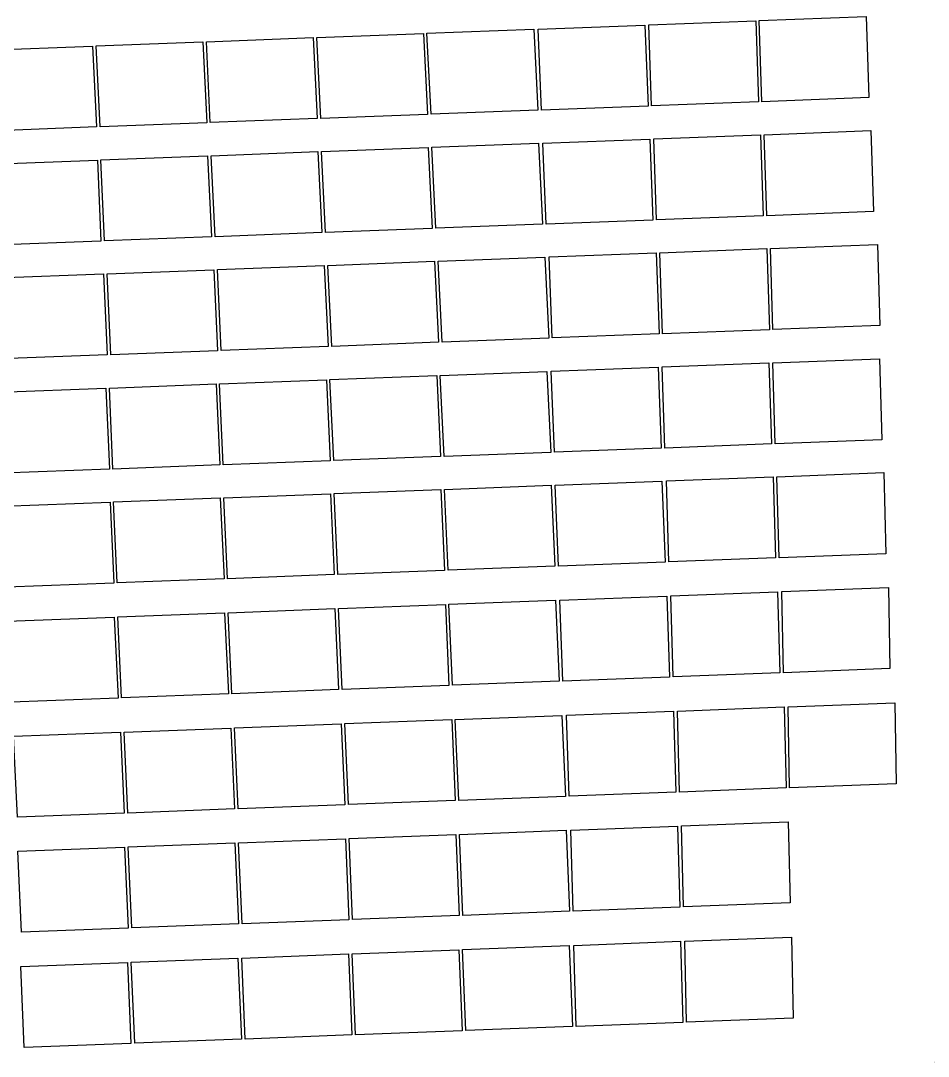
# Model space of a CAD drawing. Header units: metres. Extents: x 1956498 to 1957612, y 2277909 to 2278547.
# Drawn here: x 1957203.8 to 1957267.9, y 2278167.8 to 2278240.9 of the extents above; entities that cross this region are included whole.
import ezdxf

# ---------------------------------------------------------------- set-up
doc = ezdxf.new("R2010")
doc.units = ezdxf.units.M
doc.layers.add('PVcase PV Modules (full frames)', color=142, linetype='Continuous')
doc.layers.add('UBS-100-Circulation intérieure lourde', color=252, linetype='Continuous')

# ---------------------------------------------------------------- blocks, each defined once
blk = doc.blocks.new('3P6@20DEG F FX ID1 PVBlock')
at = {"color": 0, "transparency": 33554687}
blk.add_polyline3d([(0, 0, 2.083586713139974), (7.539539347030692, 0.2870042413902952, 2.083586713139975), (7.757297679336461, -5.433460050740019, 1.675326544159361e-15), (0.2177583323057694, -5.720464292130313, 0)], close=True, dxfattribs=at)

msp = doc.modelspace()

# ---------------------------------------------------------------- hatches: boundary and pattern name
at = {"layer": 'UBS-100-Circulation intérieure lourde', "transparency": 33554687}
h = msp.add_hatch(color=256, dxfattribs=at)
h.dxf.hatch_style = 1
edge = h.paths.add_edge_path()
edge.add_line((1957100.904591382, 2278468.555866703), (1957100.753361517, 2278472.558173093))
edge.add_line((1957100.753361517, 2278472.558173093), (1957132.816654769, 2278473.769706397))
edge.add_line((1957132.816654769, 2278473.769706397), (1957132.808612478, 2278474.269761042))
edge.add_line((1957132.808612478, 2278474.269761042), (1957136.783818054, 2278474.420594237))
edge.add_line((1957136.783818054, 2278474.420594237), (1957136.813778432, 2278473.92137124))
edge.add_line((1957136.813778432, 2278473.92137124), (1957168.819853343, 2278475.135793599))
edge.add_line((1957168.819853343, 2278475.135793599), (1957168.958625583, 2278471.138123934))
edge.add_arc((1957169.336977691, 2278460.238777386), 10.90591149256798, 91.98812632865867, 146.5138370634228)
edge.add_arc((1957147.782390997, 2278474.560560356), 14.97295363485333, 272.12011294739364, 326.31405675284907, ccw=False)
edge.add_line((1957148.336308048, 2278459.597856174), (1957137.373009112, 2278459.181870291))
edge.add_line((1957137.373009112, 2278459.181870291), (1957139.756809385, 2278396.356865772))
edge.add_arc((1957150.748899526, 2278396.773944095), 11.00000000018047, 182.1729597419471, 212.5768232497092)
edge.add_arc((1957160.318095263, 2278402.888247491), 22.35580085564231, 212.576823236195, 215.8159889456511)
edge.add_line((1957142.18976407, 2278389.805990803), (1957161.181589846, 2278366.263666817))
edge.add_line((1957161.181589846, 2278366.263666817), (1957173.172571108, 2278351.399553539))
edge.add_arc((1957181.763192118, 2278358.269868718), 11.0000000000305, 218.6509348811032, 236.6019506149951)
edge.add_line((1957175.708216624, 2278349.086336078), (1957180.739224132, 2278345.769243584))
edge.add_arc((1957186.794199627, 2278354.952776224), 10.99999999965227, 236.6019506092874, 248.5926727573044)
edge.add_line((1957182.779245289, 2278344.711675617), (1957212.706367968, 2278332.978949256))
edge.add_arc((1957216.721322306, 2278343.220049854), 10.99999999124453, 248.592672742742, 263.4648716894179)
edge.add_line((1957215.469386391, 2278332.291524964), (1957237.256257819, 2278329.795692536))
edge.add_arc((1957238.508193734, 2278340.724217435), 11.00000000050915, 263.4648716925292, 282.4663375182736)
edge.add_line((1957240.882719537, 2278329.983564418), (1957257.158739038, 2278333.581839886))
edge.add_arc((1957260.396728769, 2278318.935494864), 15.00000000056504, 70.81176229011601, 102.46633751617708, ccw=False)
edge.add_line((1957265.326820291, 2278333.102152818), (1957277.43753311, 2278328.887543925))
edge.add_line((1957277.43753311, 2278328.887543925), (1957282.107586167, 2278327.262334291))
edge.add_arc((1957285.722986615, 2278337.651216771), 10.99999998111232, 250.8117622640968, 275.210651010546)
edge.add_line((1957286.721981409, 2278326.696673925), (1957305.396247846, 2278327.397689088))
edge.add_arc((1957311.79115068, 2278336.347840748), 10.99999986384021, 234.4541106983642, 249.8540380461771)
edge.add_line((1957308.002608678, 2278326.020839901), (1957334.030594218, 2278316.471950349))
edge.add_line((1957334.030594218, 2278316.471950349), (1957351.043339089, 2278310.230483009))
edge.add_line((1957351.043339089, 2278310.230483009), (1957353.180141164, 2278309.252055776))
edge.add_line((1957353.180141164, 2278309.252055776), (1957355.121922724, 2278307.966086621))
edge.add_line((1957355.121922724, 2278307.966086621), (1957356.983712384, 2278306.241898282))
edge.add_line((1957356.983712384, 2278306.241898282), (1957357.869576325, 2278305.17477735))
edge.add_line((1957357.869576325, 2278305.17477735), (1957365.41469694, 2278294.107743418))
edge.add_line((1957365.41469694, 2278294.107743418), (1957367.833314173, 2278291.187657315))
edge.add_line((1957367.833314173, 2278291.187657315), (1957375.338810458, 2278282.125993856))
edge.add_line((1957375.338810458, 2278282.125993856), (1957391.693018509, 2278266.737307523))
edge.add_line((1957391.693018509, 2278266.737307523), (1957415.143981138, 2278246.4004236))
edge.add_arc((1957422.350790108, 2278254.710772837), 10.99999999805316, 229.0678792570999, 272.1729597533138)
edge.add_line((1957422.767868433, 2278243.718682698), (1957436.849690486, 2278244.252996251))
edge.add_arc((1957437.418433656, 2278229.263782424), 14.99999999824896, 18.602666770644987, 92.17295975412998, ccw=False)
edge.add_line((1957451.634737105, 2278234.048833751), (1957459.386959118, 2278211.017118323))
edge.add_line((1957459.386959118, 2278211.017118323), (1957459.859538958, 2278211.171857152))
edge.add_line((1957459.859538958, 2278211.171857152), (1957461.135928173, 2278207.380822813))
edge.add_line((1957461.135928173, 2278207.380822813), (1957460.660946449, 2278207.232124338))
edge.add_line((1957460.660946449, 2278207.232124338), (1957472.307757829, 2278172.629652306))
edge.add_line((1957472.307757829, 2278172.629652306), (1957482.139038813, 2278142.82980691))
edge.add_line((1957482.139038813, 2278142.82980691), (1957490.961148555, 2278124.362410211))
edge.add_line((1957490.961148555, 2278124.362410211), (1957501.430666543, 2278087.278296096))
edge.add_arc((1957489.981897774, 2278083.429523094), 12.07838399484327, -2.899720893765277, 18.581281932083016, ccw=False)
edge.add_arc((1957485.544816651, 2278082.818500897), 16.49999999976717, -85.94319670902001, 4.851017365581356e-09, ccw=False)
edge.add_line((1957486.712116225, 2278066.359843246), (1957468.603688631, 2278064.880594921))
edge.add_line((1957468.603688631, 2278064.880594921), (1957468.017484826, 2278072.056691711))
edge.add_line((1957468.017484826, 2278072.056691711), (1957452.169641392, 2278070.762106868))
edge.add_line((1957452.169641392, 2278070.762106868), (1957452.755845196, 2278063.58601008))
edge.add_line((1957452.755845196, 2278063.58601008), (1957439.457871038, 2278062.49971996))
edge.add_line((1957439.457871038, 2278062.49971996), (1957276.33056151, 2278056.440173714))
edge.add_line((1957276.33056151, 2278056.440173714), (1957276.365446014, 2278055.436294499))
edge.add_line((1957276.365446014, 2278055.436294499), (1957272.36788014, 2278055.29677117))
edge.add_line((1957272.36788014, 2278055.29677117), (1957272.333308326, 2278056.291691277))
edge.add_line((1957272.333308326, 2278056.291691277), (1957145.539253832, 2278051.581784401))
edge.add_line((1957145.539253832, 2278051.581784401), (1957145.575410645, 2278050.57795129))
edge.add_line((1957145.575410645, 2278050.57795129), (1957141.57784469, 2278050.438430268))
edge.add_line((1957141.57784469, 2278050.438430268), (1957141.542000643, 2278051.433301963))
edge.add_line((1957141.542000643, 2278051.433301963), (1957109.513162946, 2278050.243554987))
edge.add_line((1957109.513162946, 2278050.243554987), (1957109.364676943, 2278054.240904152))
edge.add_arc((1957108.934951128, 2278065.365050067), 11.13244297632317, 272.2122362774586, 329.7688181543946)
edge.add_arc((1957130.551031363, 2278050.802065572), 14.97289109195535, 92.14139192983538, 143.2535382792884, ccw=False)
edge.add_line((1957129.991559715, 2278065.764500505), (1957140.983981809, 2278066.172830197))
edge.add_line((1957140.983981809, 2278066.172830197), (1957139.700374595, 2278100.023537196))
edge.add_line((1957139.700374595, 2278100.023537196), (1957134.254311841, 2278099.816894541))
edge.add_line((1957134.254311841, 2278099.816894541), (1957133.799317311, 2278111.808265605))
edge.add_line((1957133.799317311, 2278111.808265605), (1957139.245398338, 2278112.014908954))
edge.add_line((1957139.245398338, 2278112.014908954), (1957135.885699768, 2278200.559537599))
edge.add_line((1957135.885699768, 2278200.559537599), (1957130.439624615, 2278200.352894474))
edge.add_line((1957130.439624615, 2278200.352894474), (1957129.984630086, 2278212.344265537))
edge.add_line((1957129.984630086, 2278212.344265537), (1957135.430704443, 2278212.550908633))
edge.add_line((1957135.430704443, 2278212.550908633), (1957128.486866818, 2278395.555306019))
edge.add_arc((1957124.389092964, 2278405.763550209), 10.99999999987719, 291.8714186655437, 362.1729597322981)
edge.add_line((1957135.381183105, 2278406.18062853), (1957135.179725075, 2278411.490050555))
edge.add_line((1957135.179725075, 2278411.490050555), (1957129.733644062, 2278411.283407202))
edge.add_line((1957129.733644062, 2278411.283407202), (1957129.278649522, 2278423.274778265))
edge.add_line((1957129.278649522, 2278423.274778265), (1957134.724730542, 2278423.481421619))
edge.add_line((1957134.724730542, 2278423.481421619), (1957133.375885425, 2278459.030205446))
edge.add_line((1957133.375885425, 2278459.030205446), (1957122.355004078, 2278458.612034686))
edge.add_arc((1957121.786260912, 2278473.601248515), 15.00000000047225, 218.0847095167218, 272.1729597360186, ccw=False)
edge.add_arc((1957101.321669703, 2278457.56377656), 11.00000000104933, 38.08470952014623, 92.17295973328002)
edge = h.paths.add_edge_path(flags=16)
edge.add_arc((1957181.763192115, 2278358.269868713), 14.99999999371181, 218.6509348683465, 236.6019506101183)
edge.add_line((1957173.506407352, 2278345.746869663), (1957178.537414862, 2278342.42977717))
edge.add_arc((1957186.794199627, 2278354.952776224), 14.99999999964584, 236.601950611236, 248.5926727572719)
edge.add_line((1957181.319261893, 2278340.987639032), (1957211.246384573, 2278329.254912671))
edge.add_arc((1957216.721322308, 2278343.220049864), 15.00000000022276, 248.5926727562651, 263.4648716904609)
edge.add_line((1957215.014136968, 2278328.317515911), (1957236.801008394, 2278325.821683482))
edge.add_arc((1957238.508193735, 2278340.724217433), 14.99999999803783, 263.4648716859144, 282.466337513755)
edge.add_line((1957241.746183464, 2278326.077872412), (1957258.022202966, 2278329.67614788))
edge.add_arc((1957260.396728768, 2278318.935494853), 11.00000001114596, 70.81176230296711, 102.4663374986028, ccw=False)
edge.add_line((1957264.012129219, 2278329.324377364), (1957266.630044662, 2278328.413325316))
edge.add_arc((1957262.59806393, 2278317.019735591), 12.08597350032316, -15.41110296215021, 70.51207012407531, ccw=False)
edge.add_line((1957274.249473271, 2278313.807973484), (1957271.268073141, 2278305.86399994))
edge.add_arc((1957284.375373826, 2278300.944785682), 14.00000000534359, 159.428716907625, 189.0600247172175)
edge.add_line((1957270.550039033, 2278298.740218142), (1957275.336335544, 2278268.724285087))
edge.add_line((1957275.336335544, 2278268.724285087), (1957280.981075901, 2278231.085650635))
edge.add_line((1957280.981075901, 2278231.085650635), (1957283.527617385, 2278205.796692873))
edge.add_arc((1957271.587998805, 2278204.594399987), 12.00000000110145, -23.736856637049584, 5.750173460289716, ccw=False)
edge.add_line((1957282.572844923, 2278199.763959449), (1957267.709824848, 2278165.964146144))
edge.add_arc((1957281.440882496, 2278159.926095472), 15.00000000091574, 156.2631433617379, 182.1273524674696)
edge.add_line((1957266.451220697, 2278159.369283854), (1957269.745535526, 2278070.955737291))
edge.add_line((1957269.745535526, 2278070.955737291), (1957260.790970654, 2278070.623107655))
edge.add_arc((1957261.332977255, 2278055.659967308), 14.97295362267295, 92.07450565045008, 146.2684495008284)
edge.add_arc((1957239.789797498, 2278069.998903105), 10.90591148178588, 272.12735244067653, 326.46822982138144, ccw=False)
edge.add_line((1957240.194633374, 2278059.100508125), (1957177.433644996, 2278056.769339506))
edge.add_arc((1957177.059529884, 2278067.931453968), 11.16838221888475, 214.7713054980718, 271.9196359207036, ccw=False)
edge.add_arc((1957156.534410311, 2278051.72215383), 15.02232377643744, 40.92128798083349, 92.07303260785335)
edge.add_line((1957155.99100252, 2278066.734645949), (1957144.981396258, 2278066.316923982))
edge.add_line((1957144.981396258, 2278066.316923982), (1957133.75025469, 2278362.334591734))
edge.add_arc((1957144.742344828, 2278362.751670063), 10.9999999976357, 111.87141570956379, 182.1729597764313, ccw=False)
edge.add_arc((1957144.742344829, 2278362.751670065), 10.99999999612718, 38.89346214562062, 111.87141571430351, ccw=False)
edge.add_line((1957153.303807609, 2278369.658286818), (1957170.048708923, 2278348.901257111))
edge = h.paths.add_edge_path(flags=16)
edge.add_line((1957272.025767218, 2278117.055929944), (1957270.448463843, 2278159.517766952))
edge.add_arc((1957281.440882495, 2278159.926095471), 11.00000000016977, 156.2631433570347, 182.1273524628736, ccw=False)
edge.add_line((1957271.371440221, 2278164.353999298), (1957286.234460295, 2278198.153812604))
edge.add_arc((1957271.587998805, 2278204.594399986), 16.00000000069108, 336.2631433642026, 365.7501734605682)
edge.add_line((1957287.507490244, 2278206.197457168), (1957284.908020246, 2278231.578369985))
edge.add_line((1957284.908020246, 2278231.578369985), (1957283.141755098, 2278243.447678879))
edge.add_line((1957283.141755098, 2278243.447678879), (1957279.289349033, 2278269.335863126))
edge.add_line((1957279.289349033, 2278269.335863126), (1957274.500134686, 2278299.370094582))
edge.add_arc((1957284.375373817, 2278300.944785681), 9.999999997873525, 159.4287168936976, 189.0600247196681, ccw=False)
edge.add_line((1957275.013016192, 2278304.458510152), (1957279.214042345, 2278315.652190693))
edge.add_arc((1957289.512635735, 2278311.787093775), 10.99999999983523, 92.17295974688648, 159.428716893729, ccw=False)
edge.add_line((1957289.095557411, 2278322.779183916), (1957301.544302269, 2278323.251532811))
edge.add_arc((1957301.961380593, 2278312.25944267), 11.00000000020696, 69.86190916283749, 92.17295974558272, ccw=False)
edge.add_line((1957305.748503915, 2278322.586964006), (1957349.677161311, 2278306.478234961))
edge.add_arc((1957345.888706479, 2278296.15120199), 10.9999999999216, 34.204252080570086, 69.85452193354149, ccw=False)
edge.add_line((1957354.986133919, 2278302.334794309), (1957362.212940238, 2278291.702569106))
edge.add_line((1957362.212940238, 2278291.702569106), (1957372.749401529, 2278278.981509413))
edge.add_line((1957372.749401529, 2278278.981509413), (1957390.450628952, 2278262.422152778))
edge.add_line((1957390.450628952, 2278262.422152778), (1957412.523323331, 2278243.378478422))
edge.add_arc((1957422.35079011, 2278254.710772843), 15.00000000369765, 229.0678792678687, 272.1729597435449)
edge.add_line((1957422.919533278, 2278239.72155901), (1957430.559142554, 2278240.004315736))
edge.add_arc((1957431.204720249, 2278229.013993205), 11.00926700150035, -17.187423331424725, 93.36172320916899, ccw=False)
edge.add_arc((1957456.112816926, 2278221.528227918), 15.00000000122331, 163.6102600524668, 198.6026667782063)
edge.add_line((1957441.896513475, 2278216.743176588), (1957448.83078015, 2278196.141592104))
edge.add_line((1957448.83078015, 2278196.141592104), (1957443.723001539, 2278194.452315055))
edge.add_line((1957443.723001539, 2278194.452315055), (1957447.491080675, 2278183.059265436))
edge.add_line((1957447.491080675, 2278183.059265436), (1957454.702656006, 2278185.444385089))
edge.add_arc((1957464.3856721, 2278196.864916577), 14.9729536219545, 229.7067093358074, 252.743763811032)
edge.add_arc((1957456.745409134, 2278172.140127023), 10.90543183860023, 18.592582549989572, 72.94415317579319, ccw=False)
edge.add_line((1957467.08168315, 2278175.617177936), (1957473.845246504, 2278155.202047458))
edge.add_line((1957473.845246504, 2278155.202047458), (1957477.609210234, 2278143.807640321))
edge.add_line((1957477.609210234, 2278143.807640321), (1957478.40640029, 2278141.363766999))
edge.add_line((1957478.40640029, 2278141.363766999), (1957487.216103178, 2278122.905521998))
edge.add_line((1957487.216103178, 2278122.905521998), (1957497.580171497, 2278086.1949215))
edge.add_arc((1957485.544823047, 2278082.818499441), 12.49999352979102, -22.360478287467117, 15.671044944006724, ccw=False)
edge.add_arc((1957486.932029705, 2278082.247852195), 10.99999999935515, 247.75017548248752, 337.6395266913348, ccw=False)
edge.add_line((1957482.766926096, 2278072.066893895), (1957479.962914685, 2278073.214035225))
edge.add_line((1957479.962914685, 2278073.214035225), (1957479.651977357, 2278077.020418486))
edge.add_line((1957479.651977357, 2278077.020418486), (1957439.883181602, 2278073.771769512))
edge.add_line((1957439.883181602, 2278073.771769512), (1957440.256840786, 2278069.19756778))
edge.add_line((1957440.256840786, 2278069.19756778), (1957439.017844782, 2278068.285330927))
edge.add_arc((1957432.49593442, 2278077.143360346), 10.99999999774903, 272.1729597327119, 306.36313923762015, ccw=False)
edge.add_line((1957432.913012741, 2278066.151270207), (1957308.215541744, 2278061.62734446))
edge.add_arc((1957307.807213225, 2278072.619763113), 11.00000000040244, 218.0391022470941, 272.1273524628285, ccw=False)
edge.add_arc((1957287.329862724, 2278056.598585999), 14.99999999341863, 38.03910222932938, 92.12735247566893)
edge.add_line((1957286.773051104, 2278071.58824779), (1957273.742215009, 2278071.102625302))
edge.add_line((1957273.742215009, 2278071.102625302), (1957272.471216512, 2278105.064200506))
edge.add_line((1957272.471216512, 2278105.064200506), (1957277.717598142, 2278105.259084572))
edge.add_line((1957277.717598142, 2278105.259084572), (1957277.272148847, 2278117.250814011))
edge.add_line((1957277.272148847, 2278117.250814011), (1957272.025767218, 2278117.055929944))

# ---------------------------------------------------------------- block references
at = {"layer": 'PVcase PV Modules (full frames)', "color": 144, "true_color": 0x007ca5, "transparency": 33554687, "extrusion": (-0.003812588120189893, -0.0001451320711788173, 0.9999927215277657), "rotation": 359.9999841482393}
msp.add_blockref('3P6@20DEG F FX ID1 PVBlock', (1957228.520309995, 2278239.30807974, -7167.413679684551), dxfattribs=at)
at = {"layer": 'PVcase PV Modules (full frames)', "color": 144, "true_color": 0x007ca5, "transparency": 33554687, "extrusion": (0.01341153874954967, 0.0005105309923486205, 0.9999099309370195), "rotation": 359.999803838862}
msp.add_blockref('3P6@20DEG F FX ID1 PVBlock', (1957063.730157281, 2278226.603360962, 28038.17891504511), dxfattribs=at)
at = {"layer": 'PVcase PV Modules (full frames)', "color": 144, "true_color": 0x007ca5, "transparency": 33554687, "extrusion": (0.01527920235668125, 0.0005816264999207335, 0.9998830970098246), "rotation": 359.9997453973238}
msp.add_blockref('3P6@20DEG F FX ID1 PVBlock', (1957017.906781194, 2278222.774578182, 31855.63051715413), dxfattribs=at)
at = {"layer": 'PVcase PV Modules (full frames)', "color": 144, "true_color": 0x007ca5, "transparency": 33554687, "extrusion": (-0.03407203533132308, -0.001297004790715884, 0.9994185380444741), "rotation": 87.82000000000001}
msp.add_blockref('3P6@20DEG F FX ID1 PVBlock', (-2202139.997622589, 2041303.903714663, -69017.02858581542), dxfattribs=at)
at = {"layer": 'PVcase PV Modules (full frames)', "color": 144, "true_color": 0x007ca5, "transparency": 33554687, "extrusion": (-0.03426508789366409, -0.001304353635473217, 0.99941192829245), "rotation": 87.82000000000001}
msp.add_blockref('3P6@20DEG F FX ID1 PVBlock', (-2202139.997622588, 2041298.319759944, -69411.62386548296), dxfattribs=at)
at = {"layer": 'PVcase PV Modules (full frames)', "color": 144, "true_color": 0x007ca5, "transparency": 33554687, "extrusion": (-0.0250352397899392, -0.0009530051735541906, 0.9996861150130072), "rotation": 87.82000000000001}
msp.add_blockref('3P6@20DEG F FX ID1 PVBlock', (-2202139.997622588, 2041821.366801536, -50546.12467955948), dxfattribs=at)
at = {"layer": 'PVcase PV Modules (full frames)', "color": 144, "true_color": 0x007ca5, "transparency": 33554687, "extrusion": (-0.02555388219305333, -0.0009727480998268988, 0.9996729729596564), "rotation": 87.82000000000001}
msp.add_blockref('3P6@20DEG F FX ID1 PVBlock', (-2202139.997622588, 2041802.645016188, -51606.20354559273), dxfattribs=at)
at = {"layer": 'PVcase PV Modules (full frames)', "color": 144, "true_color": 0x007ca5, "transparency": 33554687, "extrusion": (-0.02650743955608506, -0.001009046737582113, 0.9996481068220268), "rotation": 87.82000000000001}
msp.add_blockref('3P6@20DEG F FX ID1 PVBlock', (-2202139.997622588, 2041760.250002863, -53555.23473633198), dxfattribs=at)
at = {"layer": 'PVcase PV Modules (full frames)', "color": 144, "true_color": 0x007ca5, "transparency": 33554687, "extrusion": (-0.001856808694850861, -7.068229852563248e-05, 0.9999982736312515), "rotation": 359.9999962401473}
msp.add_blockref('3P6@20DEG F FX ID1 PVBlock', (1957238.481896758, 2278232.052966584, -3170.45561170878), dxfattribs=at)
at = {"layer": 'PVcase PV Modules (full frames)', "color": 144, "true_color": 0x007ca5, "transparency": 33554687, "extrusion": (0.01369490663383024, 0.0005213178297028613, 0.9999060844699423), "rotation": 359.999795461652}
msp.add_blockref('3P6@20DEG F FX ID1 PVBlock', (1957056.378357979, 2278217.95903093, 28616.7682083329), dxfattribs=at)
at = {"layer": 'PVcase PV Modules (full frames)', "color": 144, "true_color": 0x007ca5, "transparency": 33554687, "extrusion": (0.02061068101600549, 0.0007845774917091806, 0.9997872695059764), "rotation": 267.82}
msp.add_blockref('3P6@20DEG F FX ID1 PVBlock', (2202131.937781156, -2042054.028781484, 42752.40338408581), dxfattribs=at)
at = {"layer": 'PVcase PV Modules (full frames)', "color": 144, "true_color": 0x007ca5, "transparency": 33554687, "extrusion": (-0.03178809176901484, -0.001210062941975923, 0.9994938984152736), "rotation": 87.82000000000001}
msp.add_blockref('3P6@20DEG F FX ID1 PVBlock', (-2202131.937781156, 2041456.40144401, -64349.28977193903), dxfattribs=at)
at = {"layer": 'PVcase PV Modules (full frames)', "color": 144, "true_color": 0x007ca5, "transparency": 33554687, "extrusion": (-0.03426508789367926, -0.001304353635473795, 0.9994119282924494), "rotation": 87.82000000000001}
msp.add_blockref('3P6@20DEG F FX ID1 PVBlock', (-2202131.937781155, 2041298.327662476, -69412.21473972638), dxfattribs=at)
at = {"layer": 'PVcase PV Modules (full frames)', "color": 144, "true_color": 0x007ca5, "transparency": 33554687, "extrusion": (-0.01800036070935897, -0.000685211606750995, 0.9998377455864461), "rotation": 87.82000000000001}
msp.add_blockref('3P6@20DEG F FX ID1 PVBlock', (-2202131.937781156, 2042126.671760699, -36167.74897889377), dxfattribs=at)
at = {"layer": 'PVcase PV Modules (full frames)', "color": 144, "true_color": 0x007ca5, "transparency": 33554687, "extrusion": (-0.02228378066185555, -0.0008482666207826537, 0.9997513258621638), "rotation": 87.82000000000001}
msp.add_blockref('3P6@20DEG F FX ID1 PVBlock', (-2202131.937781156, 2041960.641722551, -44922.83053448154), dxfattribs=at)
at = {"layer": 'PVcase PV Modules (full frames)', "color": 144, "true_color": 0x007ca5, "transparency": 33554687, "extrusion": (-0.02632921526829159, -0.001002262354059314, 0.9996528236810666), "rotation": 87.82000000000001}
msp.add_blockref('3P6@20DEG F FX ID1 PVBlock', (-2202131.937781155, 2041769.784715139, -53191.52386201676), dxfattribs=at)
at = {"layer": 'PVcase PV Modules (full frames)', "color": 144, "true_color": 0x007ca5, "transparency": 33554687, "extrusion": (0.00168203451659001, 6.402924876522202e-05, 0.9999985833290667), "rotation": 359.9999969146371}
msp.add_blockref('3P6@20DEG F FX ID1 PVBlock', (1957237.317705246, 2278223.976035451, 4062.233034629019), dxfattribs=at)
at = {"layer": 'PVcase PV Modules (full frames)', "color": 144, "true_color": 0x007ca5, "transparency": 33554687, "extrusion": (0.01454161886889668, 0.0005535492421958317, 0.9998941118458035), "rotation": 359.9997693865061}
msp.add_blockref('3P6@20DEG F FX ID1 PVBlock', (1957032.899273123, 2278208.078568326, 30346.80872139189), dxfattribs=at)
at = {"layer": 'PVcase PV Modules (full frames)', "color": 144, "true_color": 0x007ca5, "transparency": 33554687, "extrusion": (0.02725555601782989, 0.001037524949272756, 0.9996279598971503), "rotation": 267.82}
msp.add_blockref('3P6@20DEG F FX ID1 PVBlock', (2202123.886936001, -2041724.635773805, 56333.6869406668), dxfattribs=at)
at = {"layer": 'PVcase PV Modules (full frames)', "color": 144, "true_color": 0x007ca5, "transparency": 33554687, "extrusion": (-0.03168232462039547, -0.0012060367516669, 0.9994972615180101), "rotation": 87.82000000000001}
for p in [(-2202123.886936001, 2041463.325470829, -64133.67122793136), (-2202123.886936001, 2041471.120596577, -64133.67122793137)]:
    msp.add_blockref('3P6@20DEG F FX ID1 PVBlock', p, dxfattribs=at)
at = {"layer": 'PVcase PV Modules (full frames)', "color": 144, "true_color": 0x007ca5, "transparency": 33554687, "extrusion": (-0.01693212532620068, -0.0006445475725629696, 0.999856433539518), "rotation": 87.82000000000001}
msp.add_blockref('3P6@20DEG F FX ID1 PVBlock', (-2202123.886936001, 2042164.30105836, -33984.8334388747), dxfattribs=at)
at = {"layer": 'PVcase PV Modules (full frames)', "color": 144, "true_color": 0x007ca5, "transparency": 33554687, "extrusion": (-0.01683774830358886, -0.0006409549650397997, 0.9998580296266054), "rotation": 87.82000000000001}
msp.add_blockref('3P6@20DEG F FX ID1 PVBlock', (-2202123.886936001, 2042175.297151963, -33791.93205770405), dxfattribs=at)
at = {"layer": 'PVcase PV Modules (full frames)', "color": 144, "true_color": 0x007ca5, "transparency": 33554687, "extrusion": (-0.02330342409588506, -0.0008870809271749251, 0.9997280447765963), "rotation": 87.82000000000001}
msp.add_blockref('3P6@20DEG F FX ID1 PVBlock', (-2202123.886936001, 2041921.650975518, -47007.47851409033), dxfattribs=at)
at = {"layer": 'PVcase PV Modules (full frames)', "color": 144, "true_color": 0x007ca5, "transparency": 33554687, "extrusion": (-0.002519894338103958, -9.592368042698171e-05, 0.9999968204605314), "rotation": 359.9999930752915}
msp.add_blockref('3P6@20DEG F FX ID1 PVBlock', (1957236.645995104, 2278215.738924955, -4526.988629325663), dxfattribs=at)
at = {"layer": 'PVcase PV Modules (full frames)', "color": 144, "true_color": 0x007ca5, "transparency": 33554687, "extrusion": (0.0150912990492115, 0.0005744736695244943, 0.9998859548333551), "rotation": 359.9997516213702}
msp.add_blockref('3P6@20DEG F FX ID1 PVBlock', (1957016.775196016, 2278198.756590628, 31469.74012586472), dxfattribs=at)
at = {"layer": 'PVcase PV Modules (full frames)', "color": 144, "true_color": 0x007ca5, "transparency": 33554687, "extrusion": (0.02772889815075142, 0.001055543450606091, 0.9996149228754887), "rotation": 267.82}
msp.add_blockref('3P6@20DEG F FX ID1 PVBlock', (2202115.818203256, -2041697.573858263, 57300.57999532128), dxfattribs=at)
at = {"layer": 'PVcase PV Modules (full frames)', "color": 144, "true_color": 0x007ca5, "transparency": 33554687, "extrusion": (-0.02347244778082185, -0.000893515075501425, 0.9997240848484078), "rotation": 87.82000000000001}
msp.add_blockref('3P6@20DEG F FX ID1 PVBlock', (-2202115.818203254, 2041921.295528011, -47353.50849110194), dxfattribs=at)
at = {"layer": 'PVcase PV Modules (full frames)', "color": 144, "true_color": 0x007ca5, "transparency": 33554687, "extrusion": (-0.03109045034357597, -0.001183506140710687, 0.999515874416534), "rotation": 87.82000000000001}
msp.add_blockref('3P6@20DEG F FX ID1 PVBlock', (-2202115.818203254, 2041508.59340173, -62924.50833756971), dxfattribs=at)
at = {"layer": 'PVcase PV Modules (full frames)', "color": 144, "true_color": 0x007ca5, "transparency": 33554687, "extrusion": (-0.01876567169265036, -0.0007143443545326893, 0.9998236540900934), "rotation": 87.82000000000001}
msp.add_blockref('3P6@20DEG F FX ID1 PVBlock', (-2202115.818203256, 2042098.330019984, -37733.03723256946), dxfattribs=at)
at = {"layer": 'PVcase PV Modules (full frames)', "color": 144, "true_color": 0x007ca5, "transparency": 33554687, "extrusion": (-0.01752937649571093, -0.0006672828632664082, 0.9998461260080233), "rotation": 87.82000000000001}
msp.add_blockref('3P6@20DEG F FX ID1 PVBlock', (-2202115.818203256, 2042151.252326918, -35206.11796465227), dxfattribs=at)
at = {"layer": 'PVcase PV Modules (full frames)', "color": 144, "true_color": 0x007ca5, "transparency": 33554687, "extrusion": (-0.02044262554588721, -0.0007781801999791785, 0.9997907248501393), "rotation": 87.82000000000001}
msp.add_blockref('3P6@20DEG F FX ID1 PVBlock', (-2202115.818203256, 2042047.714951635, -41160.66270243648), dxfattribs=at)
at = {"layer": 'PVcase PV Modules (full frames)', "color": 144, "true_color": 0x007ca5, "transparency": 33554687, "extrusion": (-0.007950142531484643, -0.0003026344874892238, 0.9999683513222286), "rotation": 359.9999310724469}
msp.add_blockref('3P6@20DEG F FX ID1 PVBlock', (1957184.672091417, 2278203.49198488, -15626.87167458593), dxfattribs=at)
at = {"layer": 'PVcase PV Modules (full frames)', "color": 144, "true_color": 0x007ca5, "transparency": 33554687, "extrusion": (0.02713022444935792, 0.001032754009023505, 0.9996313742277622), "rotation": 267.82}
msp.add_blockref('3P6@20DEG F FX ID1 PVBlock', (2202107.767376153, -2041723.749499771, 56076.23185467994), dxfattribs=at)
at = {"layer": 'PVcase PV Modules (full frames)', "color": 144, "true_color": 0x007ca5, "transparency": 33554687, "extrusion": (0.03237537335073976, 0.001232418724880861, 0.9994750203704377), "rotation": 267.82}
msp.add_blockref('3P6@20DEG F FX ID1 PVBlock', (2202107.767376153, -2041408.922577142, 66797.1165702416), dxfattribs=at)
at = {"layer": 'PVcase PV Modules (full frames)', "color": 144, "true_color": 0x007ca5, "transparency": 33554687, "extrusion": (-0.01807382534053027, -0.0006880081517079014, 0.9998364183616956), "rotation": 87.82000000000001}
msp.add_blockref('3P6@20DEG F FX ID1 PVBlock', (-2202107.767376151, 2042147.343661129, -36319.43274212801), dxfattribs=at)
at = {"layer": 'PVcase PV Modules (full frames)', "color": 144, "true_color": 0x007ca5, "transparency": 33554687, "extrusion": (-0.020898846895151, -0.0007955469721683941, 0.9997812787322375), "rotation": 87.82000000000001}
msp.add_blockref('3P6@20DEG F FX ID1 PVBlock', (-2202107.767376152, 2042044.283800933, -42093.69049818238), dxfattribs=at)
at = {"layer": 'PVcase PV Modules (full frames)', "color": 144, "true_color": 0x007ca5, "transparency": 33554687, "extrusion": (-0.02150790265096622, -0.0008187316227307636, 0.9997683430685763), "rotation": 87.82000000000001}
msp.add_blockref('3P6@20DEG F FX ID1 PVBlock', (-2202107.767376153, 2041987.056552085, -43338.54344470014), dxfattribs=at)
at = {"layer": 'PVcase PV Modules (full frames)', "color": 144, "true_color": 0x007ca5, "transparency": 33554687, "extrusion": (-0.02138508129689448, -0.0008140562376801143, 0.9997709815804653), "rotation": 87.82000000000001}
msp.add_blockref('3P6@20DEG F FX ID1 PVBlock', (-2202107.767376153, 2042000.164159138, -43087.50310519541), dxfattribs=at)
at = {"layer": 'PVcase PV Modules (full frames)', "color": 144, "true_color": 0x007ca5, "transparency": 33554687, "extrusion": (-0.02013042679675695, -0.0007662958711053701, 0.9997970687632658), "rotation": 87.82000000000001}
msp.add_blockref('3P6@20DEG F FX ID1 PVBlock', (-2202107.767376153, 2042060.459719929, -40523.0462257638), dxfattribs=at)
at = {"layer": 'PVcase PV Modules (full frames)', "color": 144, "true_color": 0x007ca5, "transparency": 33554687, "extrusion": (0.009391491446131378, 0.0003575016660775058, 0.9999558350652172), "rotation": 359.9999038133294}
msp.add_blockref('3P6@20DEG F FX ID1 PVBlock', (1957149.712149756, 2278193.057529418, 19818.25525974389), dxfattribs=at)
at = {"layer": 'PVcase PV Modules (full frames)', "color": 144, "true_color": 0x007ca5, "transparency": 33554687, "extrusion": (0.0308653843867279, 0.001174938656513737, 0.9995228599515936), "rotation": 267.82}
msp.add_blockref('3P6@20DEG F FX ID1 PVBlock', (2202099.641961569, -2041499.793193446, 63710.03534304372), dxfattribs=at)
at = {"layer": 'PVcase PV Modules (full frames)', "color": 144, "true_color": 0x007ca5, "transparency": 33554687, "extrusion": (0.0486918379974192, 0.001853530220231844, 0.9988121291505003), "rotation": 267.82}
msp.add_blockref('3P6@20DEG F FX ID1 PVBlock', (2202099.641961568, -2040044.822122652, 100146.5200222848), dxfattribs=at)
at = {"layer": 'PVcase PV Modules (full frames)', "color": 144, "true_color": 0x007ca5, "transparency": 33554687, "extrusion": (-0.01728412374319548, -0.0006579469374299977, 0.9998504018963325), "rotation": 87.82000000000001}
for p in [(-2202099.641961569, 2042175.399567281, -34705.83642613779), (-2202099.641961569, 2042183.194604686, -34705.83642613779)]:
    msp.add_blockref('3P6@20DEG F FX ID1 PVBlock', p, dxfattribs=at)
at = {"layer": 'PVcase PV Modules (full frames)', "color": 144, "true_color": 0x007ca5, "transparency": 33554687, "extrusion": (-0.02395812639350093, -0.0009120031840416834, 0.9997125469003104), "rotation": 87.82000000000001}
msp.add_blockref('3P6@20DEG F FX ID1 PVBlock', (-2202099.641961569, 2041874.604939806, -48347.18801126598), dxfattribs=at)
at = {"layer": 'PVcase PV Modules (full frames)', "color": 144, "true_color": 0x007ca5, "transparency": 33554687, "extrusion": (-0.02182001496083974, -0.000830612661160399, 0.9997615700904471), "rotation": 87.82000000000001}
msp.add_blockref('3P6@20DEG F FX ID1 PVBlock', (-2202099.641961569, 2041981.19716299, -43976.99965020954), dxfattribs=at)
at = {"layer": 'PVcase PV Modules (full frames)', "color": 144, "true_color": 0x007ca5, "transparency": 33554687, "extrusion": (-0.01871779941324393, -0.000712522022079437, 0.9998245527578794), "rotation": 87.82000000000001}
msp.add_blockref('3P6@20DEG F FX ID1 PVBlock', (-2202099.641961569, 2042115.701017651, -37636.21279757037), dxfattribs=at)
at = {"layer": 'PVcase PV Modules (full frames)', "color": 144, "true_color": 0x007ca5, "transparency": 33554687, "extrusion": (0.03977675820201566, 0.001514163901436595, 0.999207444335068), "rotation": 267.82}
msp.add_blockref('3P6@20DEG F FX ID1 PVBlock', (2202091.499366057, -2040850.171190414, 81923.77706499983), dxfattribs=at)
at = {"layer": 'PVcase PV Modules (full frames)', "color": 144, "true_color": 0x007ca5, "transparency": 33554687, "extrusion": (0.05170227676316438, 0.001968127233981086, 0.9986606035349028), "rotation": 267.82}
msp.add_blockref('3P6@20DEG F FX ID1 PVBlock', (2202091.499366056, -2039733.62796653, 106298.9706741158), dxfattribs=at)
at = {"layer": 'PVcase PV Modules (full frames)', "color": 144, "true_color": 0x007ca5, "transparency": 33554687, "extrusion": (-0.0119572245109004, -0.000455170268623368, 0.9999284062381779), "rotation": 359.9998440761684}
for p in [(1957094.243373847, 2278180.666726538, -23818.42148743832), (1957094.527085579, 2278172.552413599, -23818.95316181772)]:
    msp.add_blockref('3P6@20DEG F FX ID1 PVBlock', p, dxfattribs=at)
at = {"layer": 'PVcase PV Modules (full frames)', "color": 144, "true_color": 0x007ca5, "transparency": 33554687, "extrusion": (-0.01649341595684984, -0.0006278474210091563, 0.999863777240525), "rotation": 87.82000000000001}
msp.add_blockref('3P6@20DEG F FX ID1 PVBlock', (-2202091.499366055, 2042210.147804993, -33090.24383906479), dxfattribs=at)
at = {"layer": 'PVcase PV Modules (full frames)', "color": 144, "true_color": 0x007ca5, "transparency": 33554687, "extrusion": (0.01973539186604693, 0.0007512582546950589, 0.9998049559383712), "rotation": 267.82}
msp.add_blockref('3P6@20DEG F FX ID1 PVBlock', (2202091.499366057, -2042075.257422625, 40960.14298948166), dxfattribs=at)
at = {"layer": 'PVcase PV Modules (full frames)', "color": 144, "true_color": 0x007ca5, "transparency": 33554687, "extrusion": (-0.02160981297300584, -0.0008226109969631349, 0.9997661423024984), "rotation": 87.82000000000001}
msp.add_blockref('3P6@20DEG F FX ID1 PVBlock', (-2202091.499366056, 2041990.519586517, -43547.8829780216), dxfattribs=at)
at = {"layer": 'PVcase PV Modules (full frames)', "color": 144, "true_color": 0x007ca5, "transparency": 33554687, "extrusion": (-0.01613094609092299, -0.0006140494442218677, 0.999869699271606), "rotation": 87.82000000000001}
msp.add_blockref('3P6@20DEG F FX ID1 PVBlock', (-2202091.499366057, 2042206.418495558, -32349.33353996612), dxfattribs=at)
at = {"layer": 'PVcase PV Modules (full frames)', "color": 144, "true_color": 0x007ca5, "transparency": 33554687, "extrusion": (-0.02457458832141524, -0.0009354697620146099, 0.999697561518061), "rotation": 87.82000000000001}
msp.add_blockref('3P6@20DEG F FX ID1 PVBlock', (-2202091.499366056, 2041844.494711953, -49607.73007516158), dxfattribs=at)
at = {"layer": 'PVcase PV Modules (full frames)', "color": 144, "true_color": 0x007ca5, "transparency": 33554687, "extrusion": (0.04596217220502218, 0.001749621264533577, 0.9989416487220996), "rotation": 267.82}
msp.add_blockref('3P6@20DEG F FX ID1 PVBlock', (2202083.38013363, -2040303.438110995, 94565.78661310404), dxfattribs=at)
at = {"layer": 'PVcase PV Modules (full frames)', "color": 144, "true_color": 0x007ca5, "transparency": 33554687, "extrusion": (-0.009625310404935269, -0.0003664023468492837, 0.9999536084983788), "rotation": 359.9998989640962}
msp.add_blockref('3P6@20DEG F FX ID1 PVBlock', (1957150.123376303, 2278176.626594882, -19052.60442925926), dxfattribs=at)
at = {"layer": 'PVcase PV Modules (full frames)', "color": 144, "true_color": 0x007ca5, "transparency": 33554687, "extrusion": (0.0274210479675338, 0.001043824656628176, 0.9996234273757537), "rotation": 267.82}
msp.add_blockref('3P6@20DEG F FX ID1 PVBlock', (2202083.380133629, -2041699.693953075, 56668.65746993534), dxfattribs=at)
at = {"layer": 'PVcase PV Modules (full frames)', "color": 144, "true_color": 0x007ca5, "transparency": 33554687, "extrusion": (-0.02151011479345542, -0.0008188158313604604, 0.9997682954075943), "rotation": 87.82000000000001}
msp.add_blockref('3P6@20DEG F FX ID1 PVBlock', (-2202083.38013363, 2041994.825034929, -43344.63063630608), dxfattribs=at)
at = {"layer": 'PVcase PV Modules (full frames)', "color": 144, "true_color": 0x007ca5, "transparency": 33554687, "extrusion": (-0.01544754458908636, -0.0005880347077012796, 0.9998805066513452), "rotation": 359.9997397557887}
msp.add_blockref('3P6@20DEG F FX ID1 PVBlock', (1956995.290641709, 2278165.054044544, -30953.02034185587), dxfattribs=at)
at = {"layer": 'PVcase PV Modules (full frames)', "color": 144, "true_color": 0x007ca5, "transparency": 33554687, "extrusion": (-0.02125966921585373, -0.0008092822325952474, 0.9997736601486861), "rotation": 87.82000000000001}
msp.add_blockref('3P6@20DEG F FX ID1 PVBlock', (-2202083.380133629, 2041997.831114335, -42832.73313893289), dxfattribs=at)
at = {"layer": 'PVcase PV Modules (full frames)', "color": 144, "true_color": 0x007ca5, "transparency": 33554687, "extrusion": (0.04600301952122518, 0.001751176180883246, 0.9989397657401137), "rotation": 267.82}
msp.add_blockref('3P6@20DEG F FX ID1 PVBlock', (2202075.237536632, -2040299.503184198, 94648.6259974285), dxfattribs=at)
at = {"layer": 'PVcase PV Modules (full frames)', "color": 144, "true_color": 0x007ca5, "transparency": 33554687, "extrusion": (-0.009387153915880924, -0.0003573365512711842, 0.9999558758525041), "rotation": 359.9999039021599}
msp.add_blockref('3P6@20DEG F FX ID1 PVBlock', (1957154.616848702, 2278168.825296184, -18566.47372686456), dxfattribs=at)
at = {"layer": 'PVcase PV Modules (full frames)', "color": 144, "true_color": 0x007ca5, "transparency": 33554687, "extrusion": (0.02676615574296717, 0.001018895169897906, 0.9996412030120487), "rotation": 267.82}
msp.add_blockref('3P6@20DEG F FX ID1 PVBlock', (2202075.237536633, -2041736.33158471, 55329.43419990839), dxfattribs=at)
at = {"layer": 'PVcase PV Modules (full frames)', "color": 144, "true_color": 0x007ca5, "transparency": 33554687, "extrusion": (-0.01923033781043944, -0.0007320325899138535, 0.9998148119706888), "rotation": 87.82000000000001}
msp.add_blockref('3P6@20DEG F FX ID1 PVBlock', (-2202075.237536632, 2042088.3056623, -38685.41224624855), dxfattribs=at)
at = {"layer": 'PVcase PV Modules (full frames)', "color": 144, "true_color": 0x007ca5, "transparency": 33554687, "extrusion": (-0.006526790598067681, -0.0002484523918625688, 0.999978669410452), "rotation": 359.9999535441787}
msp.add_blockref('3P6@20DEG F FX ID1 PVBlock', (1957181.805132329, 2278171.631084598, -12720.00012174057), dxfattribs=at)
at = {"layer": 'PVcase PV Modules (full frames)', "color": 144, "true_color": 0x007ca5, "transparency": 33554687, "extrusion": (-0.006862270512289855, -0.0002612229543400942, 0.9999764202249892), "rotation": 359.9999486456848}
msp.add_blockref('3P6@20DEG F FX ID1 PVBlock', (1957185.407528585, 2278171.593469073, -13405.70775982828), dxfattribs=at)
at = {"layer": 'PVcase PV Modules (full frames)', "color": 144, "true_color": 0x007ca5, "transparency": 33554687, "extrusion": (-0.005767612026541229, -0.0002195530838316971, 0.9999833430852509), "rotation": 359.99996372296}
msp.add_blockref('3P6@20DEG F FX ID1 PVBlock', (1957174.862200297, 2278171.729901424, -11168.38610127035), dxfattribs=at)

doc.saveas('drawing.dxf')
